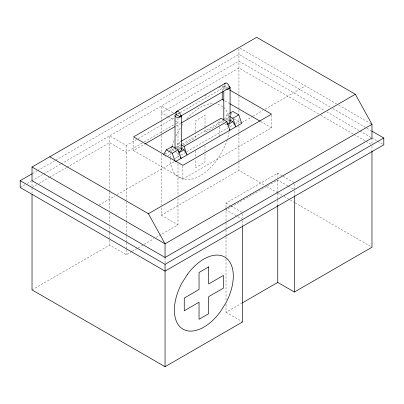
<?xml version="1.0" encoding="UTF-8"?>
<svg xmlns="http://www.w3.org/2000/svg" width="404" height="404" viewBox="0 0 404 404"><rect width="100%" height="100%" fill="white"/><g stroke="black" fill="none" stroke-linecap="round" stroke-linejoin="round"><path stroke-width="0.3" stroke-dasharray="2.02 1.52" d="M219.761 136.067L219.781 126.932M223.806 90.026L223.912 87.077A3.136 1.808 0 0 1 227.755 85.794M175.977 135.936L180.739 127.215M169.594 151.035L171.367 147.96M180.881 141.445L178.164 143.011L175.21 148.132L169.296 151.545M218.074 123.387L220.145 119.801M224.281 119.458L226.942 114.852L229.093 113.61M230.785 115.024L231.967 112.974M32.749 173.422L37.112 170.902M37.658 170.589L55.111 160.509M55.656 160.196L238.951 54.373L330.78 107.388M20.2 187.491L25.109 184.658M27.29 183.401L31.108 181.194M31.653 180.881L43.112 174.265M43.657 173.952L60.57 164.186M61.115 163.873L238.951 61.196L324.766 110.741M32.022 187.491L36.941 184.653M39.127 183.391L48.965 177.715M49.51 177.396L66.453 167.615M66.998 167.301L109.62 142.693L126.25 152.293L143.678 142.233M204.823 95.728L206.454 94.788M218.968 87.562L221.145 86.305M178.028 113.903L179.664 112.958M180.209 112.645L225.316 86.602L227.497 87.865M109.62 191.693L109.62 135.865L126.25 145.465L137.683 138.865M138.229 138.547L174.169 117.801M144.218 141.915L175.26 123.998M175.806 123.685L177.982 122.427L174.765 120.569M133.547 138.118L133.547 150.53L144.43 144.248M175.987 126.033L180.881 123.205M164.999 154.03L168.761 151.853M176.194 147.561L181.719 144.374M182.265 144.061L229.896 116.559M183.158 145.031L195.299 138.022L195.299 134.365M219.786 123.887L205.005 132.421L205.005 127.543M167.978 155.722L171.251 153.833M178.881 149.424L183.244 146.91M227.947 121.099L230.129 119.837M230.674 119.523L232.31 118.579M174.982 158.504L180.431 155.358M180.977 155.04L184.795 152.838M186.976 151.581L229.497 127.028M230.043 126.715L233.315 124.826M235.497 123.568L238.764 121.68M99.081 205.096L114.918 195.955M117.099 194.698L174.427 161.595M242.127 122.508L252.505 116.519M253.05 116.206L262.878 110.529M265.059 109.272L305.464 85.946M133.547 150.53L182.876 179.012L271.559 127.81L271.559 115.398M32.022 289.895L109.62 245.097L126.25 254.697L131.694 251.551M161.353 207.691L161.353 215.226L238.951 170.427L264.575 185.219M132.239 251.238L137.683 248.091M138.229 247.778L143.678 244.632M144.218 244.319L154.02 238.663M156.202 237.406L177.982 224.826L177.982 197.187M226.018 207.409L226.018 203.066L277.75 173.2L282.578 175.987M287.941 185.911L277.75 180.027L226.018 209.893L237.284 216.398M226.018 304.126L226.018 312.297L241.809 303.177M177.356 113.953L178.164 113.893A3.136 1.808 0 0 1 178.977 113.953M222.841 106.646L217.165 103.889A41.804 24.139 -60 0 0 216.004 103.661M240.042 48.172L336.537 103.884M338.719 105.146L370.887 123.715M332.967 108.651L366.307 127.901M366.857 128.214L371.231 130.739M326.725 111.873L359.752 130.941M359.979 131.073L371.433 137.683M371.776 137.885L377.24 141.036M377.785 141.355L383.255 144.511M318.549 113.978L238.951 68.023L161.353 112.827L167.256 116.231M320.731 115.236L353.439 134.123M353.985 134.436L365.433 141.047M365.979 141.365L371.433 144.511M222.771 85.991L227.109 88.496M224.942 100.894L229.28 103.399M260.721 121.553L271.559 127.81M226.942 114.852L229.093 116.094M233.931 118.887L241.228 123.099M226.942 118.266L229.093 119.508M221.028 121.68L222.644 122.609M224.791 123.851L226.942 125.094L227.831 126.629M173.154 112.812L161.353 105.999L161.353 134.815M283.113 176.296L294.38 182.8M167.791 116.539L174.225 120.256M288.476 186.219L293.304 189.006M266.756 186.481L277.114 192.461M277.659 192.774L282.022 195.294M284.199 196.551L289.653 199.702M290.198 200.015L294.561 202.53M295.107 202.848L371.978 247.228M178.164 143.011L180.856 144.561M178.164 146.425L180.856 147.975M172.256 149.839L174.402 151.081M174.942 151.389L178.164 153.252M164.372 155.53L167.418 157.287M226.018 203.066L230.31 205.545M230.846 205.853L241.572 212.044M237.82 216.706L242.647 219.493M161.353 215.226L177.982 224.826M226.018 312.297L242.647 321.897M178.462 153.762L179.351 155.298M225.316 86.602L225.099 86.198A3.136 1.808 60 0 1 224.73 84.729M180.517 146.556L180.522 148.985M371.978 137.996L371.978 144.203M371.978 146.081L371.978 150.48M294.38 184.042L294.38 189.006M294.38 190.885L294.38 195.278M277.75 173.2L277.75 177.543M277.75 180.027L277.75 192.592M277.75 193.218L277.75 199.5M277.75 200.132L277.75 204.525M242.647 213.908L242.647 218.251M242.647 220.751L242.647 225.149M238.951 48.783L238.951 95.667M238.951 96.293L238.951 109.489M238.951 110.115L238.951 113.888M238.951 118.912L238.951 125.195M238.951 125.821L238.951 133.36M238.951 133.992L238.951 161.63M238.951 162.262L238.951 170.427M226.018 208.03L226.018 222.458M226.018 223.084L226.018 229.366M226.018 229.997L226.018 236.279M226.018 236.906L226.018 258.267M226.018 258.893L226.018 300.359M222.23 85.678L222.23 90.642M205.005 126.932L205.005 115.352L195.299 120.958L195.299 133.759M204.98 145.819L204.98 151.303M204.98 153.742L204.98 162.277L195.324 167.847L195.324 159.317M195.324 150.783L195.324 156.878M182.876 165.978L182.876 179.012M177.982 118.079L177.982 148.182M177.982 152.581L177.982 158.863M177.982 163.888L177.982 196.556M165.049 257.469L165.049 263.055M161.353 135.441L161.353 151.778M161.353 154.288L161.353 205.176M126.25 145.465L126.25 201.293M126.25 201.924L126.25 222.028M126.25 222.654L126.25 235.85M126.25 236.476L126.25 242.132M126.25 242.759L126.25 249.041M126.25 249.667L126.25 254.697M109.62 192.324L109.62 210.54M109.62 213.054L109.62 224.361M109.62 226.876L109.62 232.532M109.62 233.159L109.62 239.441M109.62 240.067L109.62 245.097M32.022 180.664L32.022 186.249M32.022 188.123L32.022 193.147M226.129 89.294A3.136 1.808 0 0 1 223.806 87.542M226.942 123.488A3.136 1.808 0 0 1 226.129 123.427M223.912 122.144A3.136 1.808 0 0 1 223.912 121.21M226.129 119.927A3.136 1.808 0 0 1 229.159 120.397M175.139 150.308A3.136 1.808 0 0 1 175.452 148.935M177.356 148.091A3.136 1.808 0 0 1 180.881 148.935M223.715 107.408A41.804 24.139 -60 0 1 229.275 118.968M229.714 124.437A41.804 24.139 -60 0 1 229.674 126.376M229.098 131.835A41.804 24.139 -60 0 1 227.412 139.102M227.23 139.688A41.804 24.139 -60 0 1 224.326 147.314L219.099 156.888A41.804 24.139 -60 0 1 183.138 179.361L177.462 176.604A41.804 24.139 -60 0 1 170.594 158.817M170.594 158.176A41.804 24.139 -60 0 1 170.948 153.222M171.023 152.626A41.804 24.139 -60 0 1 171.937 147.743M172.397 145.9A41.804 24.139 -60 0 1 174.291 140.026M181.532 125.861A41.804 24.139 -60 0 1 183.608 122.892M186.956 118.7A41.804 24.139 -60 0 1 213.549 103.464"/><path stroke-width="0.61" d="M181.194 115.236A3.136 1.808 0 0 1 181.3 115.706L181.194 116.175A3.136 1.808 0 0 1 176.26 117.14A3.136 1.808 0 0 1 176.599 114.135M163.681 154.444L166.342 149.839L172.256 146.425L178.164 149.839L181.123 158.373L180.532 157.348M171.665 147.45L172.256 146.425M176.538 114.766L179.815 116.655L228.932 88.117A3.136 1.808 60 0 0 228.785 85.476L228.401 84.754A3.136 1.808 60 0 0 225.71 82.997L176.174 111.721A3.136 1.808 60 0 0 176.326 114.357L176.705 115.084M179.836 116.645L180.159 116.276A3.136 1.808 60 0 0 180.007 113.635L179.623 112.913A3.136 1.808 60 0 0 176.932 111.161L176.498 111.347M225.275 83.189L224.952 83.557A3.136 1.808 60 0 0 224.765 84.088M32.022 167.014L256.686 37.304L355.348 94.263L371.978 124.346L371.978 137.996L165.049 257.469L32.022 180.664L32.022 167.014L165.049 243.814L371.978 124.346M371.776 131.058L383.8 137.996L383.8 144.824L165.049 271.119L20.2 187.491L20.2 180.664L32.199 173.735M176.528 112.065L133.547 136.88L182.876 165.357L271.559 114.16L229.82 90.057M144.975 143.935L174.897 126.659M181.426 122.892L222.23 99.334L223.856 100.268M181.421 141.132L221.028 118.266L226.942 121.68L229.896 130.209L229.305 129.189M229.629 113.302L232.856 111.438L238.764 114.852L241.723 123.387L175.75 161.474M166.342 149.839L172.256 153.252L178.164 149.839M181.391 144.874L184.078 146.425L226.942 121.68M229.629 116.403L232.856 118.266L238.764 114.852M178.704 152.939L184.078 149.839L187.037 154.959L184.078 146.425M227.477 124.78L232.856 121.68L235.81 126.8L232.856 118.266M49.763 156.772L148.419 213.731L355.348 94.263M20.2 180.664L165.049 264.292L383.8 137.996M242.355 302.864L277.75 282.426L294.38 292.026L371.978 247.228L371.978 151.106M32.022 194.405L32.022 289.895L165.049 366.696L242.647 321.897L242.647 225.775M226.942 89.355L227.755 89.294A3.136 1.808 0 0 0 229.159 86.264M229.82 103.712L260.176 121.24M229.629 119.816L232.856 121.68M181.391 148.288L184.078 149.839M148.419 213.731L165.049 243.814L165.049 257.469M172.256 153.252L175.013 161.216M294.38 195.91L294.38 292.026M277.75 205.156L277.75 282.426M230.078 87.542L230.078 121.68M223.806 91.269L223.806 119.816M222.23 91.885L222.23 99.334M181.3 115.706L181.3 149.839M175.033 115.706L175.033 148.596M165.049 264.292L165.049 366.696M229.659 120.771A3.136 1.808 0 0 1 227.755 123.427M181.194 149.369A3.136 1.808 0 0 1 178.164 151.646M187.451 274.296L181.679 283.492A41.663 24.053 -60 0 0 181.719 328.326A41.663 24.053 -60 0 0 220.241 311.893L226.018 302.697A41.663 24.053 -60 0 0 225.972 257.863A41.663 24.053 -60 0 0 187.451 274.296M208.656 266.908L199.041 272.458L199.041 289.527L184.259 298.061L184.259 310.752L199.041 302.217L199.041 319.281L208.656 313.731L208.656 296.662L223.437 288.133L223.437 275.442L208.656 283.972L208.656 266.908"/></g></svg>
